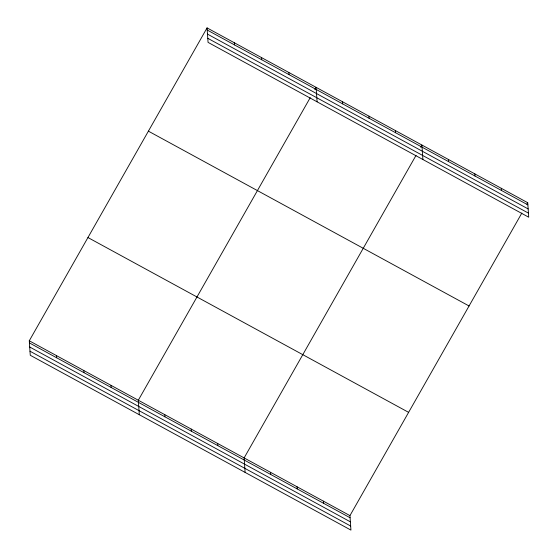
<?xml version="1.0" encoding="UTF-8"?>
<svg xmlns="http://www.w3.org/2000/svg" width="558" height="558" viewBox="0 0 558 558"><rect width="100%" height="100%" fill="white"/><g stroke="black" fill="none" stroke-linecap="round" stroke-linejoin="round"><path stroke-width="0.84" d="M521.863 213.044L349.943 515.62L350.933 530.1L30.271 355.279L29.281 340.792L207.067 27.9L527.729 202.721L528.719 217.208L208.057 42.38L207.067 27.9M310.227 97.664L138.307 400.232L139.298 414.72M314.838 89.552L316.093 87.341L317.084 101.821M416.045 155.354L244.125 457.923L245.115 472.41M420.655 147.242L421.911 145.031L422.901 159.511M526.891 204.2L527.729 202.721M207.213 30.034L527.875 204.863M207.492 34.115L528.154 208.936M207.778 38.307L528.44 213.128M148.4 131.158L469.062 305.979M87.948 237.541L408.616 412.362M29.281 340.792L349.943 515.62M29.428 342.933L350.089 517.754M29.707 347.006L350.368 521.828M29.992 351.205L350.654 526.027M501.279 188.297L501.419 190.438M474.823 173.88L474.97 176.014M448.367 159.455L448.513 161.59M395.455 130.607L395.601 132.748M369.005 116.183L369.152 118.324M342.549 101.765L342.696 103.9M323.487 501.196L323.633 503.33M288.835 72.477L288.981 74.619M297.037 486.771L297.184 488.906M261.583 57.62L261.73 59.755M270.581 472.347L270.728 474.488M234.325 42.757L234.472 44.898M217.669 443.505L217.815 445.64M191.22 429.081L191.359 431.215M164.763 414.657L164.91 416.798M111.049 385.376L111.195 387.51M83.798 370.512L83.937 372.653M56.539 355.655L56.686 357.79"/></g></svg>
